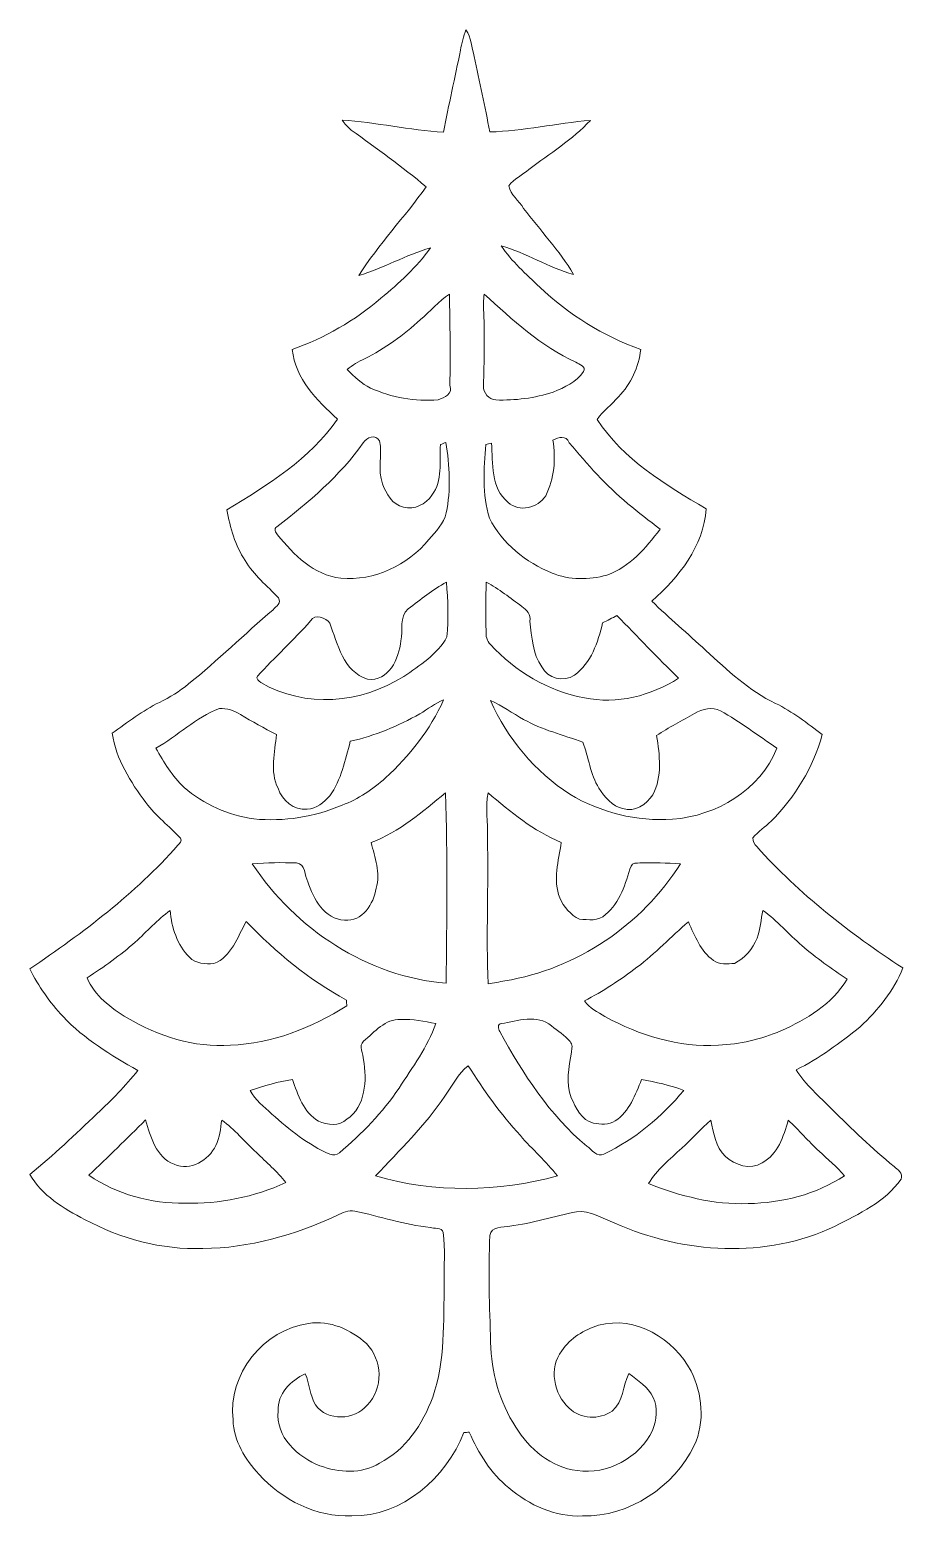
# Model space of a CAD drawing. Header units: centimetres. Extents: x -9.4 to 9.4, y -16 to 16.
import ezdxf

# ---------------------------------------------------------------- set-up
doc = ezdxf.new("R2010")
doc.units = ezdxf.units.CM
doc.header["$MEASUREMENT"] = 0
doc.layers.add('Layer 1', color=7, linetype='Continuous')

msp = doc.modelspace()

# ---------------------------------------------------------------- linework, layer by layer
at = {"layer": 'Layer 1', "color": 252, "lineweight": 9}
for points, knots in [([(-0.009, 16.00128), (0.10742, 15.8323), (0.11906, 15.61887), (0.1688, 15.42555), (0.1688, 15.42555), (0.27393, 14.88333), (0.40658, 14.3464), (0.50324, 13.80242), (0.50324, 13.80242), (1.23208, 13.81547), (1.94751, 13.99362), (2.67388, 14.04971), (2.67388, 14.04971), (2.28618, 13.63449), (1.79793, 13.33569), (1.34849, 12.99491), (1.34849, 12.99491), (1.2035, 12.8792), (1.03346, 12.78853), (0.91422, 12.64319), (0.91422, 12.64319), (0.95056, 12.44599), (1.13365, 12.31863), (1.23419, 12.156), (1.23419, 12.156), (1.5905, 11.68011), (2.00748, 11.24689), (2.31158, 10.73325), (2.31158, 10.73325), (1.76759, 10.87718), (1.28852, 11.19398), (0.74948, 11.35167), (0.74948, 11.35167), (0.97561, 11.01053), (1.29064, 10.74172), (1.58062, 10.45702), (1.58062, 10.45702), (2.20539, 9.86824), (2.94728, 9.40575), (3.75691, 9.11929), (3.75691, 9.11929), (3.71739, 8.73829), (3.5463, 8.37458), (3.2796, 8.10012), (3.2796, 8.10012), (3.13778, 7.92655), (2.94128, 7.79814), (2.81958, 7.6094), (2.81958, 7.6094), (3.38014, 6.74227), (4.29489, 6.1997), (5.16625, 5.68817), (5.16625, 5.68817), (5.11157, 4.87784), (4.58382, 4.21215), (3.99468, 3.69816), (3.99468, 3.69816), (4.37039, 3.33197), (4.77467, 2.99754), (5.15743, 2.63876), (5.15743, 2.63876), (5.62733, 2.22072), (6.08489, 1.76176), (6.66415, 1.49647), (6.66415, 1.49647), (7.02892, 1.31973), (7.34713, 1.06608), (7.66992, 0.82513), (7.66992, 0.82513), (7.4773, 0.11817), (7.08325, -0.52495), (6.56502, -1.04071), (6.56502, -1.04071), (6.43978, -1.16453), (6.28491, -1.25978), (6.17555, -1.39913), (6.17555, -1.39913), (6.16426, -1.47286), (6.2133, -1.5353), (6.25845, -1.58751), (6.25845, -1.58751), (7.17356, -2.60634), (8.26153, -3.45618), (9.4077, -4.19948), (9.4077, -4.19948), (9.21791, -4.69337), (8.86442, -5.10541), (8.48624, -5.46666), (8.48624, -5.46666), (8.05339, -5.81238), (7.60712, -6.14999), (7.10618, -6.39235), (7.10618, -6.39235), (7.31114, -6.7162), (7.60889, -6.96632), (7.87453, -7.23831), (7.87453, -7.23831), (8.30245, -7.66976), (8.74518, -8.08709), (9.21579, -8.47268), (9.21579, -8.47268), (9.29058, -8.54817), (9.41511, -8.61344), (9.36819, -8.74926), (9.36819, -8.74926), (9.02423, -9.24103), (8.46402, -9.49221), (7.94614, -9.75785), (7.94614, -9.75785), (6.45989, -10.47046), (4.68083, -10.35475), (3.19705, -9.69399), (3.19705, -9.69399), (2.93035, -9.59486), (2.67353, -9.41318), (2.37578, -9.44952), (2.37578, -9.44952), (1.89177, -9.5363), (1.42575, -9.70846), (0.93468, -9.75855), (0.93468, -9.75855), (0.7971, -9.79207), (0.52723, -9.75785), (0.50923, -9.96246), (0.50923, -9.96246), (0.46584, -10.72622), (0.50183, -11.49316), (0.52335, -12.25728), (0.52335, -12.25728), (0.53922, -12.89969), (0.71102, -13.54527), (1.06521, -14.08502), (1.06521, -14.08502), (1.35096, -14.55386), (1.82615, -14.95779), (2.38636, -15.022), (2.38636, -15.022), (3.03371, -15.11901), (3.73468, -14.74612), (4.01479, -14.15628), (4.01479, -14.15628), (4.0984, -13.93438), (4.13685, -13.6698), (4.02537, -13.45143), (4.02537, -13.45143), (3.91671, -13.22177), (3.70011, -13.08101), (3.50361, -12.93426), (3.50361, -12.93426), (3.36568, -13.19814), (3.39072, -13.53645), (3.14166, -13.74036), (3.14166, -13.74036), (2.86932, -13.93756), (2.45339, -13.91463), (2.2128, -13.67544), (2.2128, -13.67544), (1.8759, -13.37699), (1.77747, -12.81008), (2.05546, -12.44178), (2.05546, -12.44178), (2.23926, -12.1652), (2.54123, -11.99375), (2.85062, -11.89392), (2.85062, -11.89392), (3.63978, -11.67484), (4.47657, -12.18849), (4.84311, -12.88028), (4.84311, -12.88028), (5.08723, -13.37453), (5.14509, -13.9746), (4.91119, -14.48401), (4.91119, -14.48401), (4.46916, -15.37548), (3.51243, -16.01895), (2.50419, -15.99919), (2.50419, -15.99919), (1.91788, -16.02741), (1.35696, -15.76601), (0.91704, -15.39488), (0.91704, -15.39488), (0.52617, -15.08479), (0.26158, -14.64735), (0.06297, -14.1965), (0.06297, -14.1965), (0.02416, -14.19861), (-0.01429, -14.20108), (-0.05239, -14.20426), (-0.05239, -14.20426), (-0.43868, -15.18216), (-1.37848, -16.01224), (-2.46997, -15.99919), (-2.46997, -15.99919), (-3.23303, -16.02741), (-3.96328, -15.6577), (-4.46987, -15.10278), (-4.46987, -15.10278), (-4.7655, -14.78246), (-5.01103, -14.38029), (-5.02726, -13.93332), (-5.02726, -13.93332), (-5.14615, -12.95578), (-4.36933, -11.98282), (-3.39919, -11.85441), (-3.39919, -11.85441), (-2.94129, -11.77609), (-2.4862, -11.99199), (-2.15036, -12.28903), (-2.15036, -12.28903), (-1.80957, -12.63757), (-1.77959, -13.26164), (-2.13519, -13.613), (-2.13519, -13.613), (-2.41529, -13.93685), (-2.98785, -13.97072), (-3.25349, -13.60489), (-3.25349, -13.60489), (-3.37026, -13.40028), (-3.38085, -13.15298), (-3.46975, -12.93673), (-3.46975, -12.93673), (-3.77949, -13.08489), (-4.07935, -13.36712), (-4.05395, -13.73859), (-4.05395, -13.73859), (-4.11815, -14.29069), (-3.6285, -14.73836), (-3.15401, -14.91793), (-3.15401, -14.91793), (-2.74373, -15.06997), (-2.25619, -15.10102), (-1.87166, -14.86289), (-1.87166, -14.86289), (-1.30228, -14.57679), (-0.94315, -14.02081), (-0.72267, -13.44261), (-0.72267, -13.44261), (-0.45032, -12.65415), (-0.49901, -11.81137), (-0.47396, -10.9901), (-0.47396, -10.9901), (-0.49512, -10.62568), (-0.4408, -10.25844), (-0.50218, -9.89649), (-0.50218, -9.89649), (-0.52088, -9.77407), (-0.7082, -9.82276), (-0.77558, -9.78572), (-0.77558, -9.78572), (-1.33191, -9.73421), (-1.86073, -9.54653), (-2.40506, -9.43611), (-2.40506, -9.43611), (-2.54159, -9.40507), (-2.67106, -9.47633), (-2.79171, -9.5296), (-2.79171, -9.5296), (-3.69588, -9.95046), (-4.67695, -10.23198), (-5.6799, -10.24186), (-5.6799, -10.24186), (-6.56537, -10.27114), (-7.44555, -10.03019), (-8.22413, -9.61603), (-8.22413, -9.61603), (-8.67816, -9.37932), (-9.14453, -9.09956), (-9.40664, -8.64377), (-9.40664, -8.64377), (-8.89829, -8.23561), (-8.42486, -7.78652), (-7.95567, -7.33462), (-7.95567, -7.33462), (-7.64029, -7.04922), (-7.34677, -6.73983), (-7.08078, -6.40822), (-7.08078, -6.40822), (-7.6544, -6.07802), (-8.23366, -5.73406), (-8.68839, -5.24511), (-8.68839, -5.24511), (-8.98155, -4.94525), (-9.21438, -4.59247), (-9.4077, -4.22241), (-9.4077, -4.22241), (-8.26153, -3.44207), (-7.13828, -2.6021), (-6.21506, -1.55929), (-6.21506, -1.55929), (-6.18649, -1.51414), (-6.11487, -1.4651), (-6.15862, -1.4076), (-6.15862, -1.4076), (-6.40098, -1.14548), (-6.69131, -0.92853), (-6.90404, -0.63925), (-6.90404, -0.63925), (-7.23741, -0.19757), (-7.54927, 0.29526), (-7.62935, 0.85371), (-7.62935, 0.85371), (-7.2995, 1.08866), (-6.97742, 1.33913), (-6.61264, 1.51869), (-6.61264, 1.51869), (-6.38934, 1.62488), (-6.17767, 1.75611), (-5.98752, 1.91451), (-5.98752, 1.91451), (-5.35605, 2.42004), (-4.77749, 2.98696), (-4.16507, 3.51436), (-4.16507, 3.51436), (-4.10051, 3.57962), (-3.96928, 3.66499), (-4.05042, 3.7673), (-4.05042, 3.7673), (-4.2889, 4.03294), (-4.58629, 4.25308), (-4.76374, 4.57093), (-4.76374, 4.57093), (-4.98634, 4.89584), (-5.08335, 5.28072), (-5.16167, 5.66101), (-5.16167, 5.66101), (-4.28184, 6.19759), (-3.37309, 6.75356), (-2.77619, 7.61999), (-2.77619, 7.61999), (-3.22492, 8.01792), (-3.68353, 8.48817), (-3.75197, 9.11682), (-3.75197, 9.11682), (-3.05488, 9.36588), (-2.40012, 9.73524), (-1.84097, 10.22172), (-1.84097, 10.22172), (-1.44974, 10.54487), (-1.06909, 10.88918), (-0.77206, 11.30369), (-0.77206, 11.30369), (-1.30404, 11.15341), (-1.78735, 10.86625), (-2.31793, 10.70856), (-2.31793, 10.70856), (-1.88719, 11.38377), (-1.32909, 11.96832), (-0.86519, 12.62061), (-0.86519, 12.62061), (-1.38201, 13.05453), (-1.93516, 13.44258), (-2.47915, 13.84157), (-2.47915, 13.84157), (-2.55711, 13.90049), (-2.61779, 13.97739), (-2.67459, 14.05606), (-2.67459, 14.05606), (-1.94363, 14.00879), (-1.22502, 13.83946), (-0.49512, 13.79536), (-0.49512, 13.79536), (-0.37589, 14.38415), (-0.24571, 14.97082), (-0.12718, 15.5596), (-0.12718, 15.5596), (-0.10037, 15.70989), (-0.06156, 15.85805), (-0.009, 16.00128), (-0.009, 16.00128), (-0.009, 16.00128), (-0.009, 16.00128), (-0.009, 16.00128)], [0, 0, 0, 0, 0.0106383, 0.0106383, 0.0106383, 0.0106383, 0.0212766, 0.0212766, 0.0212766, 0.0212766, 0.03191489, 0.03191489, 0.03191489, 0.03191489, 0.04255319, 0.04255319, 0.04255319, 0.04255319, 0.05319149, 0.05319149, 0.05319149, 0.05319149, 0.06382979, 0.06382979, 0.06382979, 0.06382979, 0.07446809, 0.07446809, 0.07446809, 0.07446809, 0.08510638, 0.08510638, 0.08510638, 0.08510638, 0.09574468, 0.09574468, 0.09574468, 0.09574468, 0.10638298, 0.10638298, 0.10638298, 0.10638298, 0.11702128, 0.11702128, 0.11702128, 0.11702128, 0.12765957, 0.12765957, 0.12765957, 0.12765957, 0.13829787, 0.13829787, 0.13829787, 0.13829787, 0.14893617, 0.14893617, 0.14893617, 0.14893617, 0.15957447, 0.15957447, 0.15957447, 0.15957447, 0.17021277, 0.17021277, 0.17021277, 0.17021277, 0.18085106, 0.18085106, 0.18085106, 0.18085106, 0.19148936, 0.19148936, 0.19148936, 0.19148936, 0.20212766, 0.20212766, 0.20212766, 0.20212766, 0.21276596, 0.21276596, 0.21276596, 0.21276596, 0.22340426, 0.22340426, 0.22340426, 0.22340426, 0.23404255, 0.23404255, 0.23404255, 0.23404255, 0.24468085, 0.24468085, 0.24468085, 0.24468085, 0.25531915, 0.25531915, 0.25531915, 0.25531915, 0.26595745, 0.26595745, 0.26595745, 0.26595745, 0.27659574, 0.27659574, 0.27659574, 0.27659574, 0.28723404, 0.28723404, 0.28723404, 0.28723404, 0.29787234, 0.29787234, 0.29787234, 0.29787234, 0.30851064, 0.30851064, 0.30851064, 0.30851064, 0.31914894, 0.31914894, 0.31914894, 0.31914894, 0.32978723, 0.32978723, 0.32978723, 0.32978723, 0.34042553, 0.34042553, 0.34042553, 0.34042553, 0.35106383, 0.35106383, 0.35106383, 0.35106383, 0.36170213, 0.36170213, 0.36170213, 0.36170213, 0.37234043, 0.37234043, 0.37234043, 0.37234043, 0.38297872, 0.38297872, 0.38297872, 0.38297872, 0.39361702, 0.39361702, 0.39361702, 0.39361702, 0.40425532, 0.40425532, 0.40425532, 0.40425532, 0.41489362, 0.41489362, 0.41489362, 0.41489362, 0.42553191, 0.42553191, 0.42553191, 0.42553191, 0.43617021, 0.43617021, 0.43617021, 0.43617021, 0.44680851, 0.44680851, 0.44680851, 0.44680851, 0.45744681, 0.45744681, 0.45744681, 0.45744681, 0.46808511, 0.46808511, 0.46808511, 0.46808511, 0.4787234, 0.4787234, 0.4787234, 0.4787234, 0.4893617, 0.4893617, 0.4893617, 0.4893617, 0.5, 0.5, 0.5, 0.5, 0.5106383, 0.5106383, 0.5106383, 0.5106383, 0.5212766, 0.5212766, 0.5212766, 0.5212766, 0.53191489, 0.53191489, 0.53191489, 0.53191489, 0.54255319, 0.54255319, 0.54255319, 0.54255319, 0.55319149, 0.55319149, 0.55319149, 0.55319149, 0.56382979, 0.56382979, 0.56382979, 0.56382979, 0.57446809, 0.57446809, 0.57446809, 0.57446809, 0.58510638, 0.58510638, 0.58510638, 0.58510638, 0.59574468, 0.59574468, 0.59574468, 0.59574468, 0.60638298, 0.60638298, 0.60638298, 0.60638298, 0.61702128, 0.61702128, 0.61702128, 0.61702128, 0.62765957, 0.62765957, 0.62765957, 0.62765957, 0.63829787, 0.63829787, 0.63829787, 0.63829787, 0.64893617, 0.64893617, 0.64893617, 0.64893617, 0.65957447, 0.65957447, 0.65957447, 0.65957447, 0.67021277, 0.67021277, 0.67021277, 0.67021277, 0.68085106, 0.68085106, 0.68085106, 0.68085106, 0.69148936, 0.69148936, 0.69148936, 0.69148936, 0.70212766, 0.70212766, 0.70212766, 0.70212766, 0.71276596, 0.71276596, 0.71276596, 0.71276596, 0.72340426, 0.72340426, 0.72340426, 0.72340426, 0.73404255, 0.73404255, 0.73404255, 0.73404255, 0.74468085, 0.74468085, 0.74468085, 0.74468085, 0.75531915, 0.75531915, 0.75531915, 0.75531915, 0.76595745, 0.76595745, 0.76595745, 0.76595745, 0.77659574, 0.77659574, 0.77659574, 0.77659574, 0.78723404, 0.78723404, 0.78723404, 0.78723404, 0.79787234, 0.79787234, 0.79787234, 0.79787234, 0.80851064, 0.80851064, 0.80851064, 0.80851064, 0.81914894, 0.81914894, 0.81914894, 0.81914894, 0.82978723, 0.82978723, 0.82978723, 0.82978723, 0.84042553, 0.84042553, 0.84042553, 0.84042553, 0.85106383, 0.85106383, 0.85106383, 0.85106383, 0.86170213, 0.86170213, 0.86170213, 0.86170213, 0.87234043, 0.87234043, 0.87234043, 0.87234043, 0.88297872, 0.88297872, 0.88297872, 0.88297872, 0.89361702, 0.89361702, 0.89361702, 0.89361702, 0.90425532, 0.90425532, 0.90425532, 0.90425532, 0.91489362, 0.91489362, 0.91489362, 0.91489362, 0.92553191, 0.92553191, 0.92553191, 0.92553191, 0.93617021, 0.93617021, 0.93617021, 0.93617021, 0.94680851, 0.94680851, 0.94680851, 0.94680851, 0.95744681, 0.95744681, 0.95744681, 0.95744681, 0.96808511, 0.96808511, 0.96808511, 0.96808511, 0.9787234, 0.9787234, 0.9787234, 0.9787234, 1, 1, 1, 1]), ([(-0.98972, 9.75888), (-1.35237, 9.42903), (-1.7496, 9.13481), (-2.19057, 8.91786), (-2.19057, 8.91786), (-2.32463, 8.85541), (-2.45622, 8.78486), (-2.56487, 8.68291), (-2.56487, 8.68291), (-2.41212, 8.5358), (-2.26078, 8.37669), (-2.06499, 8.28744), (-2.06499, 8.28744), (-1.6092, 8.08565), (-1.10437, 7.98511), (-0.6059, 8.03626), (-0.6059, 8.03626), (-0.47537, 8.07789), (-0.28099, 8.15903), (-0.35437, 8.34494), (-0.35437, 8.34494), (-0.34272, 9.00041), (-0.35084, 9.65622), (-0.36601, 10.31133), (-0.36601, 10.31133), (-0.59496, 10.15222), (-0.7777, 9.93844), (-0.98972, 9.75888), (-0.98972, 9.75888), (-0.98972, 9.75888), (-0.98972, 9.75888), (-0.98972, 9.75888)], [0, 0, 0, 0, 0.11111111, 0.11111111, 0.11111111, 0.11111111, 0.22222222, 0.22222222, 0.22222222, 0.22222222, 0.33333333, 0.33333333, 0.33333333, 0.33333333, 0.44444444, 0.44444444, 0.44444444, 0.44444444, 0.55555556, 0.55555556, 0.55555556, 0.55555556, 0.66666667, 0.66666667, 0.66666667, 0.66666667, 0.77777778, 0.77777778, 0.77777778, 0.77777778, 1, 1, 1, 1]), ([(0.37553, 9.91445), (0.3967, 9.38776), (0.38259, 8.86071), (0.36918, 8.33401), (0.36918, 8.33401), (0.36177, 8.18372), (0.48207, 8.03873), (0.63447, 8.03062), (0.63447, 8.03062), (1.05251, 8.0158), (1.47514, 8.06801), (1.87307, 8.1996), (1.87307, 8.1996), (2.11825, 8.29767), (2.3719, 8.41762), (2.52748, 8.64128), (2.52748, 8.64128), (2.58392, 8.75487), (2.43611, 8.79615), (2.36167, 8.8406), (2.36167, 8.8406), (1.60637, 9.18667), (0.99183, 9.7557), (0.38682, 10.31133), (0.38682, 10.31133), (0.36706, 10.17974), (0.36671, 10.04674), (0.37553, 9.91445), (0.37553, 9.91445), (0.37553, 9.91445), (0.37553, 9.91445), (0.37553, 9.91445)], [0, 0, 0, 0, 0.11111111, 0.11111111, 0.11111111, 0.11111111, 0.22222222, 0.22222222, 0.22222222, 0.22222222, 0.33333333, 0.33333333, 0.33333333, 0.33333333, 0.44444444, 0.44444444, 0.44444444, 0.44444444, 0.55555556, 0.55555556, 0.55555556, 0.55555556, 0.66666667, 0.66666667, 0.66666667, 0.66666667, 0.77777778, 0.77777778, 0.77777778, 0.77777778, 1, 1, 1, 1]), ([(-2.21986, 7.10881), (-2.72397, 6.39585), (-3.39496, 5.82717), (-4.08464, 5.30153), (-4.08464, 5.30153), (-4.16013, 5.26308), (-4.10369, 5.17524), (-4.06947, 5.1262), (-4.06947, 5.1262), (-3.71916, 4.7004), (-3.28524, 4.25378), (-2.70563, 4.19451), (-2.70563, 4.19451), (-1.98279, 4.12184), (-1.267, 4.47815), (-0.80451, 5.02284), (-0.80451, 5.02284), (-0.65811, 5.1964), (-0.48595, 5.37173), (-0.43198, 5.59857), (-0.43198, 5.59857), (-0.3332, 6.09881), (-0.35401, 6.61563), (-0.44186, 7.11516), (-0.44186, 7.11516), (-0.48031, 7.10034), (-0.51876, 7.08517), (-0.55686, 7.07001), (-0.55686, 7.07001), (-0.58967, 6.70982), (-0.49689, 6.28896), (-0.74172, 5.98274), (-0.74172, 5.98274), (-0.86484, 5.78307), (-1.12025, 5.66066), (-1.35308, 5.72204), (-1.35308, 5.72204), (-1.59438, 5.76755), (-1.72844, 6.01485), (-1.8064, 6.22546), (-1.8064, 6.22546), (-1.91752, 6.52355), (-1.80287, 6.84634), (-1.86919, 7.14832), (-1.86919, 7.14832), (-1.94539, 7.29614), (-2.15142, 7.23264), (-2.21986, 7.10881), (-2.21986, 7.10881), (-2.21986, 7.10881), (-2.21986, 7.10881), (-2.21986, 7.10881)], [0, 0, 0, 0, 0.07142857, 0.07142857, 0.07142857, 0.07142857, 0.14285714, 0.14285714, 0.14285714, 0.14285714, 0.21428571, 0.21428571, 0.21428571, 0.21428571, 0.28571429, 0.28571429, 0.28571429, 0.28571429, 0.35714286, 0.35714286, 0.35714286, 0.35714286, 0.42857143, 0.42857143, 0.42857143, 0.42857143, 0.5, 0.5, 0.5, 0.5, 0.57142857, 0.57142857, 0.57142857, 0.57142857, 0.64285714, 0.64285714, 0.64285714, 0.64285714, 0.71428571, 0.71428571, 0.71428571, 0.71428571, 0.78571429, 0.78571429, 0.78571429, 0.78571429, 0.85714286, 0.85714286, 0.85714286, 0.85714286, 1, 1, 1, 1]), ([(1.86743, 7.16596), (1.92634, 6.76309), (1.90059, 6.33411), (1.71009, 5.96722), (1.71009, 5.96722), (1.54428, 5.70087), (1.14318, 5.60668), (0.89941, 5.82364), (0.89941, 5.82364), (0.52158, 6.13197), (0.57626, 6.66784), (0.54204, 7.1014), (0.54204, 7.1014), (0.50006, 7.09223), (0.45808, 7.08271), (0.41716, 7.07318), (0.41716, 7.07318), (0.37941, 6.54542), (0.33955, 5.99756), (0.49689, 5.48462), (0.49689, 5.48462), (0.77452, 4.93711), (1.28429, 4.53177), (1.84626, 4.30211), (1.84626, 4.30211), (2.22021, 4.15006), (2.64319, 4.15077), (3.02842, 4.26048), (3.02842, 4.26048), (3.52196, 4.43546), (3.86697, 4.84292), (4.17459, 5.24579), (4.17459, 5.24579), (3.94423, 5.42959), (3.70963, 5.6088), (3.48174, 5.79577), (3.48174, 5.79577), (3.01113, 6.18312), (2.60861, 6.64314), (2.2195, 7.10952), (2.2195, 7.10952), (2.15036, 7.27497), (1.98279, 7.2277), (1.86743, 7.16596), (1.86743, 7.16596), (1.86743, 7.16596), (1.86743, 7.16596), (1.86743, 7.16596)], [0, 0, 0, 0, 0.07692308, 0.07692308, 0.07692308, 0.07692308, 0.15384615, 0.15384615, 0.15384615, 0.15384615, 0.23076923, 0.23076923, 0.23076923, 0.23076923, 0.30769231, 0.30769231, 0.30769231, 0.30769231, 0.38461538, 0.38461538, 0.38461538, 0.38461538, 0.46153846, 0.46153846, 0.46153846, 0.46153846, 0.53846154, 0.53846154, 0.53846154, 0.53846154, 0.61538462, 0.61538462, 0.61538462, 0.61538462, 0.69230769, 0.69230769, 0.69230769, 0.69230769, 0.76923077, 0.76923077, 0.76923077, 0.76923077, 0.84615385, 0.84615385, 0.84615385, 0.84615385, 1, 1, 1, 1]), ([(-1.25466, 3.53094), (-1.45503, 3.36337), (-1.3559, 3.06598), (-1.41023, 2.84091), (-1.41023, 2.84091), (-1.45221, 2.46767), (-1.67058, 1.95296), (-2.13131, 2.01823), (-2.13131, 2.01823), (-2.64425, 2.17909), (-2.78359, 2.78093), (-2.93917, 3.22649), (-2.93917, 3.22649), (-3.03089, 3.34044), (-3.26161, 3.4371), (-3.35651, 3.27235), (-3.35651, 3.27235), (-3.72057, 2.8596), (-4.12944, 2.48954), (-4.49986, 2.08314), (-4.49986, 2.08314), (-4.54748, 2.03058), (-4.4667, 1.97343), (-4.42577, 1.94591), (-4.42577, 1.94591), (-3.48351, 1.38852), (-2.25549, 1.49435), (-1.34955, 2.07573), (-1.34955, 2.07573), (-1.00383, 2.31174), (-0.62354, 2.55022), (-0.41716, 2.92769), (-0.41716, 2.92769), (-0.37836, 3.31857), (-0.39917, 3.71579), (-0.42916, 4.10702), (-0.42916, 4.10702), (-0.72372, 3.94581), (-0.98866, 3.73484), (-1.25466, 3.53094), (-1.25466, 3.53094), (-1.25466, 3.53094), (-1.25466, 3.53094), (-1.25466, 3.53094)], [0, 0, 0, 0, 0.08333333, 0.08333333, 0.08333333, 0.08333333, 0.16666667, 0.16666667, 0.16666667, 0.16666667, 0.25, 0.25, 0.25, 0.25, 0.33333333, 0.33333333, 0.33333333, 0.33333333, 0.41666667, 0.41666667, 0.41666667, 0.41666667, 0.5, 0.5, 0.5, 0.5, 0.58333333, 0.58333333, 0.58333333, 0.58333333, 0.66666667, 0.66666667, 0.66666667, 0.66666667, 0.75, 0.75, 0.75, 0.75, 0.83333333, 0.83333333, 0.83333333, 0.83333333, 1, 1, 1, 1]), ([(0.43021, 4.10702), (0.41716, 3.75636), (0.41116, 3.40535), (0.42739, 3.05434), (0.42739, 3.05434), (0.41293, 2.94956), (0.44714, 2.83985), (0.51735, 2.76224), (0.51735, 2.76224), (1.0571, 2.18897), (1.76442, 1.75858), (2.54441, 1.61571), (2.54441, 1.61571), (3.24467, 1.47142), (3.98021, 1.65804), (4.57429, 2.04081), (4.57429, 2.04081), (4.11533, 2.47366), (3.69094, 2.94074), (3.24573, 3.38771), (3.24573, 3.38771), (3.14307, 3.33479), (3.03971, 3.28258), (2.9374, 3.22967), (2.9374, 3.22967), (2.83792, 2.81445), (2.69046, 2.36289), (2.32745, 2.10325), (2.32745, 2.10325), (2.10132, 1.94309), (1.75136, 2.03516), (1.62824, 2.28175), (1.62824, 2.28175), (1.4194, 2.56539), (1.41481, 2.93192), (1.36754, 3.266), (1.36754, 3.266), (1.39612, 3.40852), (1.29946, 3.51083), (1.1975, 3.5835), (1.1975, 3.5835), (0.94562, 3.76271), (0.70538, 3.96309), (0.43021, 4.10702), (0.43021, 4.10702), (0.43021, 4.10702), (0.43021, 4.10702), (0.43021, 4.10702)], [0, 0, 0, 0, 0.07692308, 0.07692308, 0.07692308, 0.07692308, 0.15384615, 0.15384615, 0.15384615, 0.15384615, 0.23076923, 0.23076923, 0.23076923, 0.23076923, 0.30769231, 0.30769231, 0.30769231, 0.30769231, 0.38461538, 0.38461538, 0.38461538, 0.38461538, 0.46153846, 0.46153846, 0.46153846, 0.46153846, 0.53846154, 0.53846154, 0.53846154, 0.53846154, 0.61538462, 0.61538462, 0.61538462, 0.61538462, 0.69230769, 0.69230769, 0.69230769, 0.69230769, 0.76923077, 0.76923077, 0.76923077, 0.76923077, 0.84615385, 0.84615385, 0.84615385, 0.84615385, 1, 1, 1, 1]), ([(-1.00312, 1.2721), (-1.47197, 1.00681), (-1.97397, 0.80009), (-2.49996, 0.67979), (-2.49996, 0.67979), (-2.61038, 0.27656), (-2.69293, -0.1503), (-2.94164, -0.49602), (-2.94164, -0.49602), (-3.07076, -0.63149), (-3.22845, -0.77613), (-3.42741, -0.77824), (-3.42741, -0.77824), (-3.71916, -0.81952), (-3.96681, -0.59021), (-4.05712, -0.33198), (-4.05712, -0.33198), (-4.23704, 0.03244), (-4.12415, 0.44413), (-4.09205, 0.8276), (-4.09205, 0.8276), (-4.35557, 0.96166), (-4.61275, 1.10736), (-4.8671, 1.25799), (-4.8671, 1.25799), (-5.00221, 1.34231), (-5.15849, 1.39663), (-5.32007, 1.38605), (-5.32007, 1.38605), (-5.83124, 1.19449), (-6.22071, 0.79691), (-6.68955, 0.53021), (-6.68955, 0.53021), (-6.51704, 0.2307), (-6.33536, -0.07128), (-6.08348, -0.31222), (-6.08348, -0.31222), (-5.6605, -0.67805), (-5.1278, -0.90948), (-4.57606, -0.99167), (-4.57606, -0.99167), (-3.93083, -1.05023), (-3.27078, -0.95534), (-2.67741, -0.69146), (-2.67741, -0.69146), (-2.32287, -0.57434), (-2.02265, -0.34609), (-1.74043, -0.10867), (-1.74043, -0.10867), (-1.22714, 0.36829), (-0.77311, 0.92814), (-0.49019, 1.57267), (-0.49019, 1.57267), (-0.67292, 1.49329), (-0.83273, 1.37264), (-1.00312, 1.2721), (-1.00312, 1.2721), (-1.00312, 1.2721), (-1.00312, 1.2721), (-1.00312, 1.2721)], [0, 0, 0, 0, 0.0625, 0.0625, 0.0625, 0.0625, 0.125, 0.125, 0.125, 0.125, 0.1875, 0.1875, 0.1875, 0.1875, 0.25, 0.25, 0.25, 0.25, 0.3125, 0.3125, 0.3125, 0.3125, 0.375, 0.375, 0.375, 0.375, 0.4375, 0.4375, 0.4375, 0.4375, 0.5, 0.5, 0.5, 0.5, 0.5625, 0.5625, 0.5625, 0.5625, 0.625, 0.625, 0.625, 0.625, 0.6875, 0.6875, 0.6875, 0.6875, 0.75, 0.75, 0.75, 0.75, 0.8125, 0.8125, 0.8125, 0.8125, 0.875, 0.875, 0.875, 0.875, 1, 1, 1, 1]), ([(0.51876, 1.55574), (0.88177, 0.74223), (1.48114, 0.02468), (2.22903, -0.46145), (2.22903, -0.46145), (2.8926, -0.85127), (3.674, -1.05341), (4.44376, -0.99767), (4.44376, -0.99767), (5.38744, -0.92888), (6.33007, -0.3669), (6.69413, 0.53056), (6.69413, 0.53056), (6.29126, 0.80326), (5.90179, 1.09889), (5.47564, 1.3349), (5.47564, 1.3349), (5.30066, 1.4365), (5.08441, 1.37194), (4.91966, 1.27951), (4.91966, 1.27951), (4.64379, 1.12499), (4.36333, 0.97683), (4.0991, 0.80326), (4.0991, 0.80326), (4.16719, 0.38628), (4.22786, -0.08327), (4.01726, -0.47027), (4.01726, -0.47027), (3.88461, -0.67629), (3.62814, -0.85162), (3.37414, -0.76872), (3.37414, -0.76872), (3.14201, -0.72074), (2.97903, -0.51966), (2.85803, -0.33057), (2.85803, -0.33057), (2.66894, -0.02894), (2.63754, 0.33548), (2.51019, 0.66039), (2.51019, 0.66039), (2.08403, 0.81984), (1.63283, 0.92391), (1.2349, 1.15251), (1.2349, 1.15251), (0.99042, 1.27669), (0.77558, 1.45555), (0.51876, 1.55574), (0.51876, 1.55574), (0.51876, 1.55574), (0.51876, 1.55574), (0.51876, 1.55574)], [0, 0, 0, 0, 0.07142857, 0.07142857, 0.07142857, 0.07142857, 0.14285714, 0.14285714, 0.14285714, 0.14285714, 0.21428571, 0.21428571, 0.21428571, 0.21428571, 0.28571429, 0.28571429, 0.28571429, 0.28571429, 0.35714286, 0.35714286, 0.35714286, 0.35714286, 0.42857143, 0.42857143, 0.42857143, 0.42857143, 0.5, 0.5, 0.5, 0.5, 0.57142857, 0.57142857, 0.57142857, 0.57142857, 0.64285714, 0.64285714, 0.64285714, 0.64285714, 0.71428571, 0.71428571, 0.71428571, 0.71428571, 0.78571429, 0.78571429, 0.78571429, 0.78571429, 0.85714286, 0.85714286, 0.85714286, 0.85714286, 1, 1, 1, 1]), ([(-2.05087, -1.50003), (-1.96868, -1.8207), (-1.84944, -2.15231), (-1.94151, -2.48463), (-1.94151, -2.48463), (-1.99796, -2.818), (-2.23961, -3.20818), (-2.62202, -3.1729), (-2.62202, -3.1729), (-3.06088, -3.1482), (-3.29689, -2.71323), (-3.41471, -2.34246), (-3.41471, -2.34246), (-3.48421, -2.21687), (-3.4641, -1.9537), (-3.65742, -1.93959), (-3.65742, -1.93959), (-3.97492, -1.92618), (-4.29489, -1.93288), (-4.61169, -1.95934), (-4.61169, -1.95934), (-3.68565, -3.36622), (-2.12778, -4.38857), (-0.43304, -4.53003), (-0.43304, -4.53003), (-0.42351, -3.16408), (-0.40234, -1.79671), (-0.44679, -0.43146), (-0.44679, -0.43146), (-0.9495, -0.83292), (-1.43916, -1.27037), (-2.05087, -1.50003), (-2.05087, -1.50003), (-2.05087, -1.50003), (-2.05087, -1.50003), (-2.05087, -1.50003)], [0, 0, 0, 0, 0.1, 0.1, 0.1, 0.1, 0.2, 0.2, 0.2, 0.2, 0.3, 0.3, 0.3, 0.3, 0.4, 0.4, 0.4, 0.4, 0.5, 0.5, 0.5, 0.5, 0.6, 0.6, 0.6, 0.6, 0.7, 0.7, 0.7, 0.7, 0.8, 0.8, 0.8, 0.8, 1, 1, 1, 1]), ([(0.46725, -0.42758), (0.40975, -0.74543), (0.46796, -1.06964), (0.45561, -1.39031), (0.45561, -1.39031), (0.48066, -2.43983), (0.42598, -3.49251), (0.46761, -4.54097), (0.46761, -4.54097), (0.58931, -4.52192), (0.70961, -4.49969), (0.83132, -4.47853), (0.83132, -4.47853), (2.37331, -4.22559), (3.78442, -3.27661), (4.6131, -1.95546), (4.6131, -1.95546), (4.32311, -1.93253), (4.03172, -1.941), (3.74138, -1.93712), (3.74138, -1.93712), (3.67647, -1.94629), (3.57558, -1.92794), (3.54947, -2.0052), (3.54947, -2.0052), (3.42353, -2.37315), (3.32299, -2.79754), (2.99738, -3.04731), (2.99738, -3.04731), (2.85133, -3.20324), (2.62661, -3.15773), (2.43893, -3.15244), (2.43893, -3.15244), (2.2509, -3.05472), (2.09179, -2.89209), (2.0163, -2.69277), (2.0163, -2.69277), (1.85649, -2.30648), (1.98808, -1.89267), (2.04523, -1.49897), (2.04523, -1.49897), (1.45256, -1.25238), (0.95056, -0.84033), (0.46725, -0.42758), (0.46725, -0.42758), (0.46725, -0.42758), (0.46725, -0.42758), (0.46725, -0.42758)], [0, 0, 0, 0, 0.07692308, 0.07692308, 0.07692308, 0.07692308, 0.15384615, 0.15384615, 0.15384615, 0.15384615, 0.23076923, 0.23076923, 0.23076923, 0.23076923, 0.30769231, 0.30769231, 0.30769231, 0.30769231, 0.38461538, 0.38461538, 0.38461538, 0.38461538, 0.46153846, 0.46153846, 0.46153846, 0.46153846, 0.53846154, 0.53846154, 0.53846154, 0.53846154, 0.61538462, 0.61538462, 0.61538462, 0.61538462, 0.69230769, 0.69230769, 0.69230769, 0.69230769, 0.76923077, 0.76923077, 0.76923077, 0.76923077, 0.84615385, 0.84615385, 0.84615385, 0.84615385, 1, 1, 1, 1]), ([(-7.13299, -3.64174), (-7.45578, -3.92855), (-7.80927, -4.17796), (-8.17298, -4.41009), (-8.17298, -4.41009), (-8.00682, -4.79814), (-7.65828, -5.06238), (-7.30867, -5.27757), (-7.30867, -5.27757), (-6.63875, -5.66951), (-5.86581, -5.92174), (-5.08159, -5.86106), (-5.08159, -5.86106), (-4.18271, -5.83813), (-3.33428, -5.48148), (-2.57757, -5.01863), (-2.57757, -5.01863), (-2.57828, -4.97594), (-2.57898, -4.93361), (-2.57934, -4.89163), (-2.57934, -4.89163), (-3.39178, -4.45771), (-4.10439, -3.86258), (-4.74151, -3.20218), (-4.74151, -3.20218), (-4.93448, -3.53026), (-5.05231, -3.95465), (-5.44072, -4.10458), (-5.44072, -4.10458), (-5.62346, -4.12081), (-5.82912, -4.10529), (-5.96636, -3.97018), (-5.96636, -3.97018), (-6.2327, -3.7063), (-6.35018, -3.32741), (-6.38475, -2.96158), (-6.38475, -2.96158), (-6.65251, -3.16725), (-6.88393, -3.4149), (-7.13299, -3.64174), (-7.13299, -3.64174), (-7.13299, -3.64174), (-7.13299, -3.64174), (-7.13299, -3.64174)], [0, 0, 0, 0, 0.08333333, 0.08333333, 0.08333333, 0.08333333, 0.16666667, 0.16666667, 0.16666667, 0.16666667, 0.25, 0.25, 0.25, 0.25, 0.33333333, 0.33333333, 0.33333333, 0.33333333, 0.41666667, 0.41666667, 0.41666667, 0.41666667, 0.5, 0.5, 0.5, 0.5, 0.58333333, 0.58333333, 0.58333333, 0.58333333, 0.66666667, 0.66666667, 0.66666667, 0.66666667, 0.75, 0.75, 0.75, 0.75, 0.83333333, 0.83333333, 0.83333333, 0.83333333, 1, 1, 1, 1]), ([(6.39251, -2.95947), (6.34735, -3.15843), (6.33818, -3.36622), (6.26339, -3.55742), (6.26339, -3.55742), (6.17696, -3.79061), (5.99563, -3.98393), (5.78044, -4.10494), (5.78044, -4.10494), (5.63192, -4.10247), (5.45024, -4.14057), (5.32465, -4.03897), (5.32465, -4.03897), (5.04666, -3.83612), (4.92425, -3.50663), (4.78419, -3.20641), (4.78419, -3.20641), (4.41131, -3.5285), (4.07088, -3.88868), (3.67647, -4.18572), (3.67647, -4.18572), (3.32052, -4.45842), (2.94093, -4.70043), (2.54511, -4.91103), (2.54511, -4.91103), (2.65589, -5.06449), (2.82769, -5.15233), (2.98644, -5.24794), (2.98644, -5.24794), (3.73115, -5.6494), (4.57711, -5.91857), (5.43119, -5.86106), (5.43119, -5.86106), (5.89227, -5.84237), (6.35053, -5.73759), (6.77457, -5.55591), (6.77457, -5.55591), (7.32913, -5.30403), (7.88546, -4.98512), (8.20261, -4.4429), (8.20261, -4.4429), (7.86924, -4.2143), (7.53621, -3.98429), (7.23212, -3.71759), (7.23212, -3.71759), (6.9439, -3.47382), (6.6966, -3.18419), (6.39251, -2.95947), (6.39251, -2.95947), (6.39251, -2.95947), (6.39251, -2.95947), (6.39251, -2.95947)], [0, 0, 0, 0, 0.07142857, 0.07142857, 0.07142857, 0.07142857, 0.14285714, 0.14285714, 0.14285714, 0.14285714, 0.21428571, 0.21428571, 0.21428571, 0.21428571, 0.28571429, 0.28571429, 0.28571429, 0.28571429, 0.35714286, 0.35714286, 0.35714286, 0.35714286, 0.42857143, 0.42857143, 0.42857143, 0.42857143, 0.5, 0.5, 0.5, 0.5, 0.57142857, 0.57142857, 0.57142857, 0.57142857, 0.64285714, 0.64285714, 0.64285714, 0.64285714, 0.71428571, 0.71428571, 0.71428571, 0.71428571, 0.78571429, 0.78571429, 0.78571429, 0.78571429, 0.85714286, 0.85714286, 0.85714286, 0.85714286, 1, 1, 1, 1]), ([(-2.21386, -5.77569), (-2.33204, -5.88082), (-2.21915, -6.05192), (-2.21597, -6.17504), (-2.21597, -6.17504), (-2.13731, -6.61777), (-2.16906, -7.17834), (-2.57475, -7.45879), (-2.57475, -7.45879), (-2.73773, -7.60978), (-2.99456, -7.58721), (-3.18435, -7.50254), (-3.18435, -7.50254), (-3.50608, -7.31416), (-3.6292, -6.93245), (-3.74597, -6.6019), (-3.74597, -6.6019), (-4.05712, -6.64741), (-4.35981, -6.73631), (-4.6572, -6.8372), (-4.6572, -6.8372), (-4.54607, -7.04181), (-4.36016, -7.18962), (-4.19153, -7.3452), (-4.19153, -7.3452), (-3.80982, -7.67963), (-3.40977, -8.00983), (-2.93882, -8.21127), (-2.93882, -8.21127), (-2.87073, -8.24443), (-2.79136, -8.22926), (-2.73456, -8.18093), (-2.73456, -8.18093), (-2.25266, -7.76959), (-1.80146, -7.31592), (-1.44939, -6.78605), (-1.44939, -6.78605), (-1.15976, -6.34084), (-0.83767, -5.90163), (-0.65634, -5.39787), (-0.65634, -5.39787), (-0.90611, -5.35589), (-1.15588, -5.29062), (-1.41094, -5.31179), (-1.41094, -5.31179), (-1.7496, -5.28886), (-1.9775, -5.58413), (-2.21386, -5.77569), (-2.21386, -5.77569), (-2.21386, -5.77569), (-2.21386, -5.77569), (-2.21386, -5.77569)], [0, 0, 0, 0, 0.07142857, 0.07142857, 0.07142857, 0.07142857, 0.14285714, 0.14285714, 0.14285714, 0.14285714, 0.21428571, 0.21428571, 0.21428571, 0.21428571, 0.28571429, 0.28571429, 0.28571429, 0.28571429, 0.35714286, 0.35714286, 0.35714286, 0.35714286, 0.42857143, 0.42857143, 0.42857143, 0.42857143, 0.5, 0.5, 0.5, 0.5, 0.57142857, 0.57142857, 0.57142857, 0.57142857, 0.64285714, 0.64285714, 0.64285714, 0.64285714, 0.71428571, 0.71428571, 0.71428571, 0.71428571, 0.78571429, 0.78571429, 0.78571429, 0.78571429, 0.85714286, 0.85714286, 0.85714286, 0.85714286, 1, 1, 1, 1]), ([(0.75547, -5.39857), (0.66234, -5.40139), (0.68668, -5.51393), (0.72161, -5.56685), (0.72161, -5.56685), (1.21761, -6.47631), (1.79123, -7.36884), (2.59662, -8.037), (2.59662, -8.037), (2.70492, -8.11002), (2.8164, -8.28394), (2.96633, -8.20633), (2.96633, -8.20633), (3.63343, -7.89201), (4.21375, -7.39812), (4.68648, -6.83579), (4.68648, -6.83579), (4.39226, -6.72572), (4.08534, -6.65587), (3.77631, -6.60331), (3.77631, -6.60331), (3.64402, -6.92963), (3.51455, -7.28946), (3.20904, -7.49337), (3.20904, -7.49337), (3.07428, -7.58932), (2.89084, -7.56498), (2.73879, -7.54205), (2.73879, -7.54205), (2.48479, -7.47961), (2.35708, -7.21432), (2.26078, -6.99524), (2.26078, -6.99524), (2.13236, -6.68057), (2.20998, -6.33626), (2.26501, -6.01488), (2.26501, -6.01488), (2.27524, -5.93832), (2.29817, -5.84731), (2.23573, -5.78628), (2.23573, -5.78628), (2.11966, -5.65434), (1.97361, -5.55133), (1.8325, -5.44831), (1.8325, -5.44831), (1.53264, -5.18373), (1.10331, -5.34072), (0.75547, -5.39857), (0.75547, -5.39857), (0.75547, -5.39857), (0.75547, -5.39857), (0.75547, -5.39857)], [0, 0, 0, 0, 0.07142857, 0.07142857, 0.07142857, 0.07142857, 0.14285714, 0.14285714, 0.14285714, 0.14285714, 0.21428571, 0.21428571, 0.21428571, 0.21428571, 0.28571429, 0.28571429, 0.28571429, 0.28571429, 0.35714286, 0.35714286, 0.35714286, 0.35714286, 0.42857143, 0.42857143, 0.42857143, 0.42857143, 0.5, 0.5, 0.5, 0.5, 0.57142857, 0.57142857, 0.57142857, 0.57142857, 0.64285714, 0.64285714, 0.64285714, 0.64285714, 0.71428571, 0.71428571, 0.71428571, 0.71428571, 0.78571429, 0.78571429, 0.78571429, 0.78571429, 0.85714286, 0.85714286, 0.85714286, 0.85714286, 1, 1, 1, 1]), ([(-0.46479, -6.95785), (-0.88318, -7.59638), (-1.44163, -8.12237), (-1.95704, -8.67941), (-1.95704, -8.67941), (-0.68457, -9.04912), (0.69021, -9.02583), (1.96444, -8.67623), (1.96444, -8.67623), (1.71856, -8.36896), (1.42363, -8.10579), (1.16399, -7.81087), (1.16399, -7.81087), (0.73995, -7.34696), (0.37624, -6.83226), (0.03722, -6.30451), (0.03722, -6.30451), (-0.17798, -6.48054), (-0.30004, -6.73913), (-0.46479, -6.95785), (-0.46479, -6.95785), (-0.46479, -6.95785), (-0.46479, -6.95785), (-0.46479, -6.95785)], [0, 0, 0, 0, 0.14285714, 0.14285714, 0.14285714, 0.14285714, 0.28571429, 0.28571429, 0.28571429, 0.28571429, 0.42857143, 0.42857143, 0.42857143, 0.42857143, 0.57142857, 0.57142857, 0.57142857, 0.57142857, 0.71428571, 0.71428571, 0.71428571, 0.71428571, 1, 1, 1, 1]), ([(-8.13629, -8.66494), (-7.53304, -9.07205), (-6.79574, -9.27913), (-6.06866, -9.26219), (-6.06866, -9.26219), (-5.32112, -9.28689), (-4.57041, -9.13202), (-3.89026, -8.82263), (-3.89026, -8.82263), (-4.07335, -8.57957), (-4.31183, -8.38731), (-4.52455, -8.17211), (-4.52455, -8.17211), (-4.77644, -7.94316), (-4.99481, -7.67646), (-5.26997, -7.47432), (-5.26997, -7.47432), (-5.2989, -7.65988), (-5.31125, -7.85285), (-5.39803, -8.02359), (-5.39803, -8.02359), (-5.55255, -8.34074), (-5.94484, -8.57957), (-6.29444, -8.42682), (-6.29444, -8.42682), (-6.69061, -8.27653), (-6.80173, -7.8345), (-6.90968, -7.47326), (-6.90968, -7.47326), (-7.31749, -7.87154), (-7.72001, -8.27512), (-8.13629, -8.66494), (-8.13629, -8.66494), (-8.13629, -8.66494), (-8.13629, -8.66494), (-8.13629, -8.66494)], [0, 0, 0, 0, 0.1, 0.1, 0.1, 0.1, 0.2, 0.2, 0.2, 0.2, 0.3, 0.3, 0.3, 0.3, 0.4, 0.4, 0.4, 0.4, 0.5, 0.5, 0.5, 0.5, 0.6, 0.6, 0.6, 0.6, 0.7, 0.7, 0.7, 0.7, 0.8, 0.8, 0.8, 0.8, 1, 1, 1, 1]), ([(4.64308, -8.07968), (4.38661, -8.31746), (4.10721, -8.54253), (3.92201, -8.84451), (3.92201, -8.84451), (4.6071, -9.10944), (5.33065, -9.30347), (6.07183, -9.27313), (6.07183, -9.27313), (6.79891, -9.26149), (7.53763, -9.0784), (8.14864, -8.67482), (8.14864, -8.67482), (7.98953, -8.47621), (7.78386, -8.32204), (7.60218, -8.14565), (7.60218, -8.14565), (7.37041, -7.93363), (7.16827, -7.69163), (6.93755, -7.47855), (6.93755, -7.47855), (6.83454, -7.82145), (6.71777, -8.21974), (6.3724, -8.39683), (6.3724, -8.39683), (6.11911, -8.55346), (5.78679, -8.45081), (5.58324, -8.25854), (5.58324, -8.25854), (5.36628, -8.05393), (5.32924, -7.75372), (5.27209, -7.47784), (5.27209, -7.47784), (5.0516, -7.66658), (4.85722, -7.88389), (4.64308, -8.07968)], [0, 0, 0, 0, 0.1, 0.1, 0.1, 0.1, 0.2, 0.2, 0.2, 0.2, 0.3, 0.3, 0.3, 0.3, 0.4, 0.4, 0.4, 0.4, 0.5, 0.5, 0.5, 0.5, 0.6, 0.6, 0.6, 0.6, 0.7, 0.7, 0.7, 0.7, 0.8, 0.8, 0.8, 0.8, 1, 1, 1, 1])]:
    msp.add_open_spline(points, degree=3, knots=knots, dxfattribs=at)

doc.saveas('drawing.dxf')
